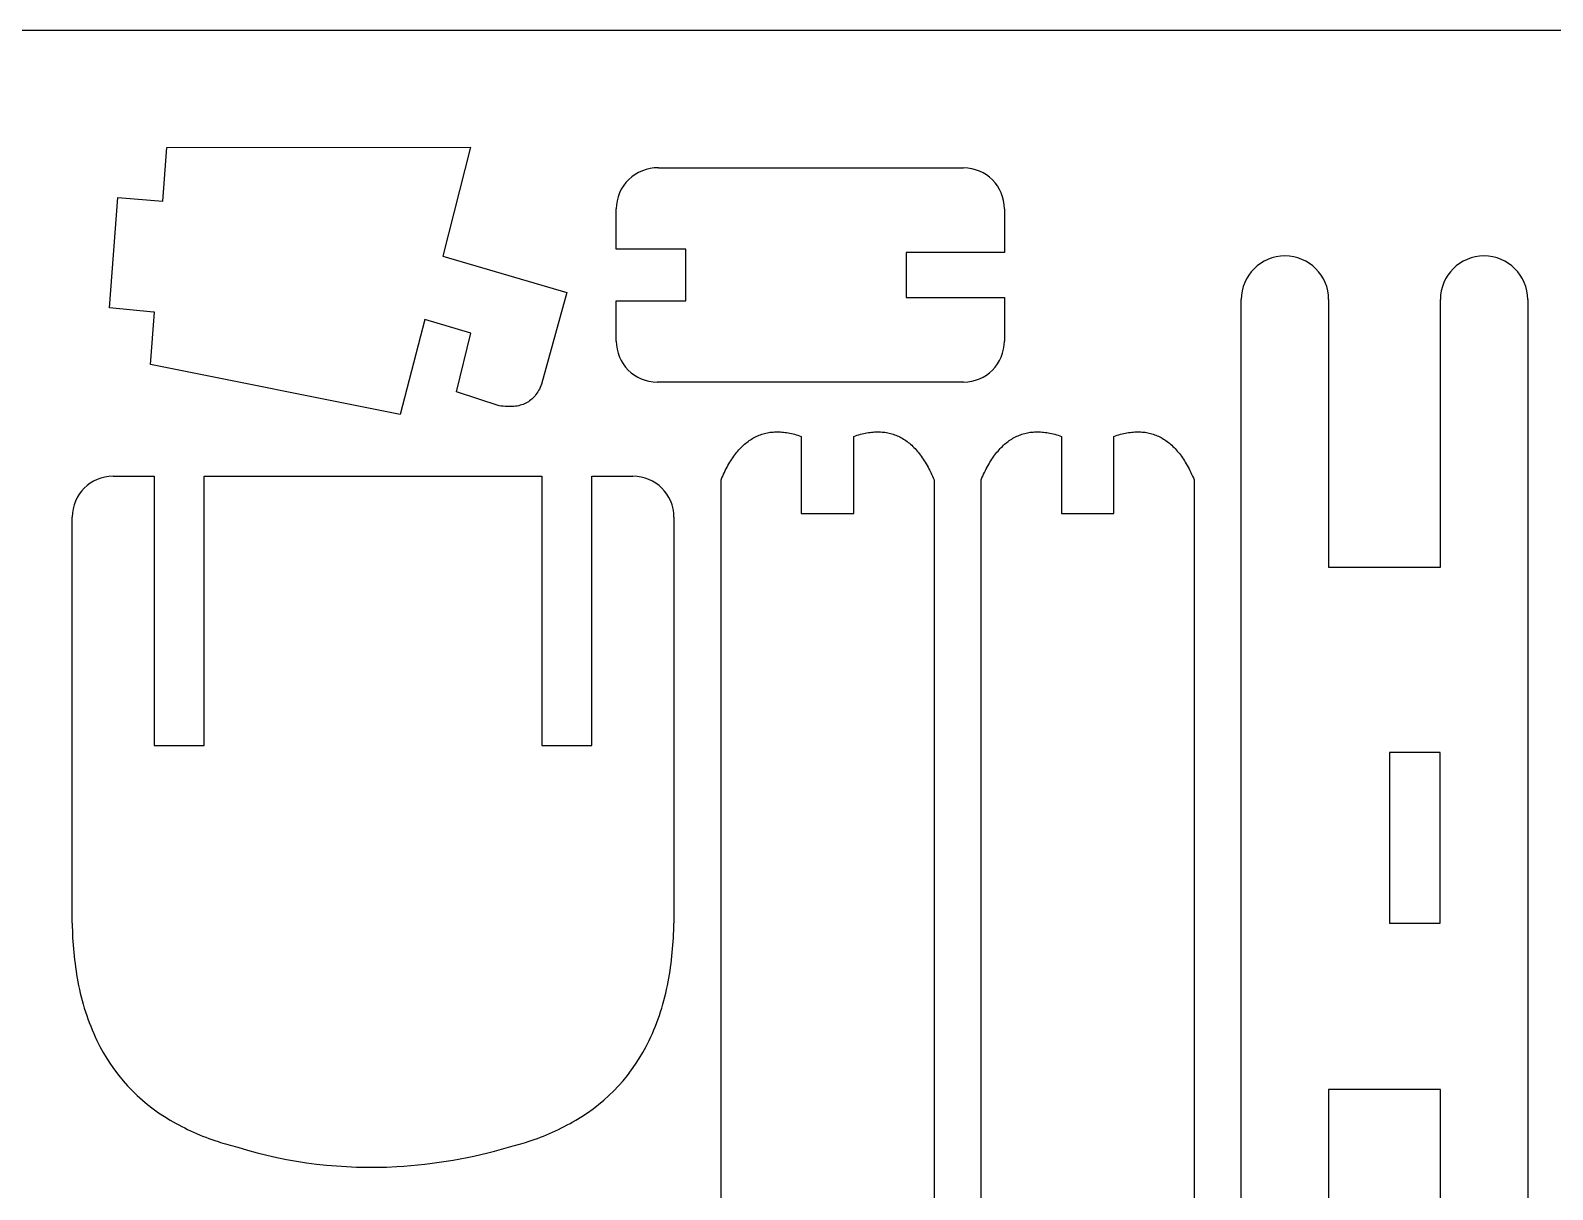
# Model space of a CAD drawing. Extents: x 0 to 450, y 0 to 350.
# Drawn here: x 271.8 to 369, y 276.1 to 350 of the extents above; entities that cross this region are included whole.
import ezdxf

# ---------------------------------------------------------------- set-up
doc = ezdxf.new("R2010")
doc.units = 0
doc.header["$MEASUREMENT"] = 0
doc.layers.add('01', color=5, linetype='Continuous')
doc.layers.add('DEFAULT', color=7, linetype='Continuous')

msp = doc.modelspace()

# ---------------------------------------------------------------- linework, layer by layer
at = {"layer": '01'}
msp.add_lwpolyline([(0, 0), (450, 0), (450, 350), (0, 350)], close=True, dxfattribs=at)
at = {"layer": 'DEFAULT'}
for p, q in [((280.2754, 339.1164), (280.5398, 342.5385)), ((280.5398, 342.5385), (299.9228, 342.5667)), ((299.9228, 342.5667), (298.1466, 335.614)), ((311.9027, 341.236), (331.3711, 341.236)), ((276.8735, 332.3112), (277.4065, 339.3451)), ((277.4065, 339.3451), (280.2754, 339.1164)), ((309.2177, 336.0537), (309.2177, 338.6206)), ((333.9858, 338.6213), (333.9858, 335.8476)), ((313.6645, 336.0537), (309.2177, 336.0537)), ((313.6645, 332.7616), (313.6645, 336.0537)), ((298.1466, 335.614), (306.0696, 333.2979)), ((333.9858, 335.8476), (327.7161, 335.8476)), ((327.7161, 335.8476), (327.7161, 332.9677)), ((306.0696, 333.2979), (304.4449, 327.435)), ((276.8918, 332.3094), (276.8735, 332.3112)), ((279.6981, 332.0344), (276.8918, 332.3094)), ((309.2177, 330.1941), (309.2177, 332.7616)), ((309.2177, 332.7616), (313.6645, 332.7616)), ((327.7161, 332.9677), (333.9858, 332.9677)), ((333.9858, 332.9677), (333.9858, 330.1941)), ((349.0944, 269.3325), (349.0944, 332.8336)), ((354.67, 332.8336), (354.67, 315.7714)), ((361.7996, 315.7714), (361.7996, 332.8336)), ((367.3751, 332.8336), (367.3751, 269.3325)), ((279.4916, 328.7056), (279.748, 332.0295)), ((279.7297, 332.0313), (279.6981, 332.0344)), ((279.748, 332.0295), (279.7297, 332.0313)), ((297.0015, 331.5616), (295.4217, 325.5005)), ((299.946, 330.701), (297.0015, 331.5616)), ((299.0218, 326.9603), (299.946, 330.701)), ((279.4909, 328.696), (279.4916, 328.7057)), ((295.4217, 325.5005), (279.4909, 328.696)), ((304.403, 327.3293), (304.3584, 327.2278)), ((304.4449, 327.435), (304.403, 327.3293)), ((331.3711, 327.5793), (311.8325, 327.5793)), ((301.7468, 326.0721), (299.0218, 326.9603)), ((303.6093, 326.3262), (303.5291, 326.2775)), ((303.6868, 326.379), (303.6093, 326.3262)), ((303.7615, 326.4358), (303.6868, 326.379)), ((303.8335, 326.4967), (303.7615, 326.4358)), ((303.9028, 326.5617), (303.8335, 326.4967)), ((303.9693, 326.6307), (303.9028, 326.5617)), ((304.0331, 326.7038), (303.9693, 326.6307)), ((304.0942, 326.781), (304.0331, 326.7038)), ((304.1525, 326.8622), (304.0942, 326.781)), ((304.2081, 326.9475), (304.1525, 326.8622)), ((304.2609, 327.0369), (304.2081, 326.9475)), ((304.311, 327.1303), (304.2609, 327.0369)), ((304.3584, 327.2278), (304.311, 327.1303)), ((301.8736, 326.0515), (301.7468, 326.0721)), ((301.9976, 326.0352), (301.8736, 326.0515)), ((302.1188, 326.0229), (301.9976, 326.0352)), ((302.2373, 326.0146), (302.1188, 326.0229)), ((302.3531, 326.0104), (302.2373, 326.0146)), ((302.4662, 326.0103), (302.3531, 326.0104)), ((302.5765, 326.0143), (302.4662, 326.0103)), ((302.6841, 326.0223), (302.5765, 326.0143)), ((302.7889, 326.0344), (302.6841, 326.0223)), ((302.891, 326.0505), (302.7889, 326.0344)), ((302.9904, 326.0708), (302.891, 326.0505)), ((303.087, 326.0951), (302.9904, 326.0708)), ((303.1809, 326.1234), (303.087, 326.0951)), ((303.2721, 326.1559), (303.1809, 326.1234)), ((303.3605, 326.1923), (303.2721, 326.1559)), ((303.4462, 326.2329), (303.3605, 326.1923)), ((303.5291, 326.2775), (303.4462, 326.2329)), ((319.0372, 324.3736), (319.1282, 324.3849)), ((319.1282, 324.3849), (319.2201, 324.3936)), ((319.2201, 324.3936), (319.3129, 324.3997)), ((319.3129, 324.3997), (319.4065, 324.4032)), ((319.4065, 324.4032), (319.5011, 324.4042)), ((319.5011, 324.4042), (319.5965, 324.4026)), ((319.5965, 324.4026), (319.6928, 324.3985)), ((319.6928, 324.3985), (319.7899, 324.3917)), ((319.7899, 324.3917), (319.8879, 324.3824)), ((319.8879, 324.3824), (319.9869, 324.3706)), ((325.4099, 324.3706), (325.5088, 324.3824)), ((325.5088, 324.3824), (325.6069, 324.3917)), ((325.6069, 324.3917), (325.704, 324.3985)), ((325.704, 324.3985), (325.8004, 324.4026)), ((325.8004, 324.4026), (325.8958, 324.4042)), ((325.8958, 324.4042), (325.9903, 324.4032)), ((325.9903, 324.4032), (326.084, 324.3997)), ((326.084, 324.3997), (326.1767, 324.3936)), ((326.1767, 324.3936), (326.2686, 324.3849)), ((326.2686, 324.3849), (326.3596, 324.3736)), ((335.6321, 324.3736), (335.7231, 324.3849)), ((335.7231, 324.3849), (335.815, 324.3936)), ((335.815, 324.3936), (335.9078, 324.3997)), ((335.9078, 324.3997), (336.0014, 324.4032)), ((336.0014, 324.4032), (336.096, 324.4042)), ((336.096, 324.4042), (336.1914, 324.4026)), ((336.1914, 324.4026), (336.2876, 324.3985)), ((336.2876, 324.3985), (336.3848, 324.3917)), ((336.3848, 324.3917), (336.4828, 324.3824)), ((336.4828, 324.3824), (336.5817, 324.3706)), ((342.0048, 324.3706), (342.1037, 324.3824)), ((342.1037, 324.3824), (342.2017, 324.3917)), ((342.2017, 324.3917), (342.2989, 324.3985)), ((342.2989, 324.3985), (342.3952, 324.4026)), ((342.3952, 324.4026), (342.4906, 324.4042)), ((342.4906, 324.4042), (342.5851, 324.4032)), ((342.5851, 324.4032), (342.6788, 324.3997)), ((342.6788, 324.3997), (342.7715, 324.3936)), ((342.7715, 324.3936), (342.8634, 324.3849)), ((342.8634, 324.3849), (342.9544, 324.3736)), ((317.1862, 323.406), (317.257, 323.4764)), ((317.257, 323.4764), (317.3287, 323.5441)), ((317.3287, 323.5441), (317.4013, 323.6093)), ((317.4013, 323.6093), (317.4747, 323.6719)), ((317.4747, 323.6719), (317.5491, 323.732)), ((317.5491, 323.732), (317.6243, 323.7894)), ((317.6243, 323.7894), (317.7004, 323.8444)), ((317.7004, 323.8444), (317.7774, 323.8967)), ((317.7774, 323.8967), (317.8552, 323.9465)), ((317.8552, 323.9465), (317.9339, 323.9937)), ((317.9339, 323.9937), (318.0135, 324.0383)), ((318.0135, 324.0383), (318.094, 324.0804)), ((318.094, 324.0804), (318.1754, 324.1199)), ((318.1754, 324.1199), (318.2576, 324.1568)), ((318.2576, 324.1568), (318.3407, 324.1912)), ((318.3407, 324.1912), (318.4247, 324.223)), ((318.4247, 324.223), (318.5096, 324.2522)), ((318.5096, 324.2522), (318.5953, 324.2789)), ((318.5953, 324.2789), (318.6819, 324.303)), ((318.6819, 324.303), (318.7694, 324.3245)), ((318.7694, 324.3245), (318.8578, 324.3434)), ((318.8578, 324.3434), (318.9471, 324.3598)), ((318.9471, 324.3598), (319.0372, 324.3736)), ((319.9869, 324.3706), (320.0866, 324.3561)), ((320.0866, 324.3561), (320.1873, 324.3391)), ((320.1873, 324.3391), (320.2889, 324.3195)), ((320.2889, 324.3195), (320.3913, 324.2974)), ((320.3913, 324.2974), (320.4946, 324.2727)), ((320.4946, 324.2727), (320.5988, 324.2454)), ((320.5988, 324.2454), (320.7038, 324.2156)), ((320.7038, 324.2156), (320.8098, 324.1832)), ((320.8098, 324.1832), (320.9166, 324.1482)), ((320.9166, 324.1482), (321.0243, 324.1106)), ((321.0243, 324.1106), (321.0243, 319.2014)), ((324.3725, 324.1106), (324.4802, 324.1482)), ((324.3725, 319.2014), (324.3725, 324.1106)), ((324.4802, 324.1482), (324.587, 324.1832)), ((324.587, 324.1832), (324.6929, 324.2156)), ((324.6929, 324.2156), (324.798, 324.2454)), ((324.798, 324.2454), (324.9022, 324.2727)), ((324.9022, 324.2727), (325.0055, 324.2974)), ((325.0055, 324.2974), (325.1079, 324.3195)), ((325.1079, 324.3195), (325.2094, 324.3391)), ((325.2094, 324.3391), (325.3101, 324.3561)), ((325.3101, 324.3561), (325.4099, 324.3706)), ((326.3596, 324.3736), (326.4498, 324.3598)), ((326.4498, 324.3598), (326.539, 324.3434)), ((326.539, 324.3434), (326.6274, 324.3245)), ((326.6274, 324.3245), (326.7149, 324.303)), ((326.7149, 324.303), (326.8015, 324.2789)), ((326.8015, 324.2789), (326.8873, 324.2522)), ((326.8873, 324.2522), (326.9722, 324.223)), ((326.9722, 324.223), (327.0562, 324.1912)), ((327.0562, 324.1912), (327.1393, 324.1568)), ((327.1393, 324.1568), (327.2215, 324.1199)), ((327.2215, 324.1199), (327.3029, 324.0804)), ((327.3029, 324.0804), (327.3833, 324.0383)), ((327.3833, 324.0383), (327.4629, 323.9937)), ((327.4629, 323.9937), (327.5417, 323.9465)), ((327.5417, 323.9465), (327.6195, 323.8967)), ((327.6195, 323.8967), (327.6965, 323.8444)), ((327.6965, 323.8444), (327.7726, 323.7894)), ((327.7726, 323.7894), (327.8478, 323.732)), ((327.8478, 323.732), (327.9221, 323.6719)), ((327.9221, 323.6719), (327.9956, 323.6093)), ((327.9956, 323.6093), (328.0682, 323.5441)), ((328.0682, 323.5441), (328.1399, 323.4764)), ((328.1399, 323.4764), (328.2107, 323.406)), ((333.7811, 323.406), (333.8519, 323.4764)), ((333.8519, 323.4764), (333.9236, 323.5441)), ((333.9236, 323.5441), (333.9962, 323.6093)), ((333.9962, 323.6093), (334.0696, 323.6719)), ((334.0696, 323.6719), (334.144, 323.732)), ((334.144, 323.732), (334.2192, 323.7894)), ((334.2192, 323.7894), (334.2953, 323.8444)), ((334.2953, 323.8444), (334.3722, 323.8967)), ((334.3722, 323.8967), (334.4501, 323.9465)), ((334.4501, 323.9465), (334.5288, 323.9937)), ((334.5288, 323.9937), (334.6084, 324.0383)), ((334.6084, 324.0383), (334.6889, 324.0804)), ((334.6889, 324.0804), (334.7703, 324.1199)), ((334.7703, 324.1199), (334.8525, 324.1568)), ((334.8525, 324.1568), (334.9356, 324.1912)), ((334.9356, 324.1912), (335.0197, 324.223)), ((335.0197, 324.223), (335.1046, 324.2522)), ((335.1046, 324.2522), (335.1902, 324.2789)), ((335.1902, 324.2789), (335.2769, 324.303)), ((335.2769, 324.303), (335.3643, 324.3245)), ((335.3643, 324.3245), (335.4528, 324.3434)), ((335.4528, 324.3434), (335.5421, 324.3598)), ((335.5421, 324.3598), (335.6321, 324.3736)), ((336.5817, 324.3706), (336.6815, 324.3561)), ((336.6815, 324.3561), (336.7822, 324.3391)), ((336.7822, 324.3391), (336.8838, 324.3195)), ((336.8838, 324.3195), (336.9862, 324.2974)), ((336.9862, 324.2974), (337.0895, 324.2727)), ((337.0895, 324.2727), (337.1937, 324.2454)), ((337.1937, 324.2454), (337.2987, 324.2156)), ((337.2987, 324.2156), (337.4047, 324.1832)), ((337.4047, 324.1832), (337.5115, 324.1482)), ((337.5115, 324.1482), (337.6192, 324.1106)), ((337.6192, 324.1106), (337.6192, 319.2014)), ((340.9674, 324.1106), (341.0751, 324.1482)), ((340.9674, 319.2014), (340.9674, 324.1106)), ((341.0751, 324.1482), (341.1819, 324.1832)), ((341.1819, 324.1832), (341.2878, 324.2156)), ((341.2878, 324.2156), (341.3929, 324.2454)), ((341.3929, 324.2454), (341.4971, 324.2727)), ((341.4971, 324.2727), (341.6004, 324.2974)), ((341.6004, 324.2974), (341.7028, 324.3195)), ((341.7028, 324.3195), (341.8043, 324.3391)), ((341.8043, 324.3391), (341.905, 324.3561)), ((341.905, 324.3561), (342.0048, 324.3706)), ((342.9544, 324.3736), (343.0446, 324.3598)), ((343.0446, 324.3598), (343.1338, 324.3434)), ((343.1338, 324.3434), (343.2222, 324.3245)), ((343.2222, 324.3245), (343.3097, 324.303)), ((343.3097, 324.303), (343.3963, 324.2789)), ((343.3963, 324.2789), (343.4821, 324.2522)), ((343.4821, 324.2522), (343.567, 324.223)), ((343.567, 324.223), (343.6509, 324.1912)), ((343.6509, 324.1912), (343.7341, 324.1568)), ((343.7341, 324.1568), (343.8163, 324.1199)), ((343.8163, 324.1199), (343.8977, 324.0804)), ((343.8977, 324.0804), (343.9781, 324.0383)), ((343.9781, 324.0383), (344.0577, 323.9937)), ((344.0577, 323.9937), (344.1365, 323.9465)), ((344.1365, 323.9465), (344.2143, 323.8967)), ((344.2143, 323.8967), (344.2913, 323.8444)), ((344.2913, 323.8444), (344.3674, 323.7894)), ((344.3674, 323.7894), (344.4426, 323.732)), ((344.4426, 323.732), (344.5169, 323.6719)), ((344.5169, 323.6719), (344.5904, 323.6093)), ((344.5904, 323.6093), (344.6629, 323.5441)), ((344.6629, 323.5441), (344.7346, 323.4764)), ((344.7346, 323.4764), (344.8055, 323.406)), ((316.4048, 322.3618), (316.4651, 322.463)), ((316.4651, 322.463), (316.5262, 322.5616)), ((316.5262, 322.5616), (316.5883, 322.6576)), ((316.5883, 322.6576), (316.6512, 322.751)), ((316.6512, 322.751), (316.7151, 322.8419)), ((316.7151, 322.8419), (316.7798, 322.9302)), ((316.7798, 322.9302), (316.8452, 323.0159)), ((316.8452, 323.0159), (316.9117, 323.0991)), ((316.9117, 323.0991), (316.979, 323.1797)), ((316.979, 323.1797), (317.0472, 323.2577)), ((317.0472, 323.2577), (317.1162, 323.3332)), ((317.1162, 323.3332), (317.1862, 323.406)), ((328.2107, 323.406), (328.2805, 323.3332)), ((328.2805, 323.3332), (328.3496, 323.2577)), ((328.3496, 323.2577), (328.4178, 323.1797)), ((328.4178, 323.1797), (328.4851, 323.0991)), ((328.4851, 323.0991), (328.5515, 323.0159)), ((328.5515, 323.0159), (328.6172, 322.9302)), ((328.6172, 322.9302), (328.6819, 322.8419)), ((328.6819, 322.8419), (328.7457, 322.751)), ((328.7457, 322.751), (328.8086, 322.6576)), ((328.8086, 322.6576), (328.8706, 322.5616)), ((328.8706, 322.5616), (328.9318, 322.463)), ((328.9318, 322.463), (328.9921, 322.3618)), ((332.9997, 322.3618), (333.06, 322.463)), ((333.06, 322.463), (333.1211, 322.5616)), ((333.1211, 322.5616), (333.1832, 322.6576)), ((333.1832, 322.6576), (333.2461, 322.751)), ((333.2461, 322.751), (333.3099, 322.8419)), ((333.3099, 322.8419), (333.3746, 322.9302)), ((333.3746, 322.9302), (333.4401, 323.0159)), ((333.4401, 323.0159), (333.5066, 323.0991)), ((333.5066, 323.0991), (333.5739, 323.1797)), ((333.5739, 323.1797), (333.6421, 323.2577)), ((333.6421, 323.2577), (333.7111, 323.3332)), ((333.7111, 323.3332), (333.7811, 323.406)), ((344.8055, 323.406), (344.8754, 323.3332)), ((344.8754, 323.3332), (344.9445, 323.2577)), ((344.9445, 323.2577), (345.0127, 323.1797)), ((345.0127, 323.1797), (345.08, 323.0991)), ((345.08, 323.0991), (345.1464, 323.0159)), ((345.1464, 323.0159), (345.212, 322.9302)), ((345.212, 322.9302), (345.2767, 322.8419)), ((345.2767, 322.8419), (345.3405, 322.751)), ((345.3405, 322.751), (345.4034, 322.6576)), ((345.4034, 322.6576), (345.4654, 322.5616)), ((345.4654, 322.5616), (345.5266, 322.463)), ((345.5266, 322.463), (345.5869, 322.3618)), ((277.1152, 321.5764), (279.7299, 321.5764)), ((279.7299, 321.5764), (279.7299, 304.3944)), ((282.9315, 321.5764), (304.4658, 321.5764)), ((282.9315, 304.3944), (282.9315, 321.5764)), ((304.4658, 321.5764), (304.4658, 304.3944)), ((307.6674, 304.3944), (307.6674, 321.5764)), ((307.6674, 321.5764), (310.282, 321.5764)), ((315.9542, 321.4602), (316.0075, 321.5819)), ((316.0075, 321.5819), (316.0616, 321.701)), ((316.0616, 321.701), (316.1166, 321.8176)), ((316.1166, 321.8176), (316.1725, 321.9316)), ((316.1725, 321.9316), (316.2293, 322.043)), ((316.2293, 322.043), (316.2869, 322.1518)), ((316.2869, 322.1518), (316.3455, 322.2581)), ((316.3455, 322.2581), (316.4048, 322.3618)), ((328.9921, 322.3618), (329.0515, 322.2581)), ((329.0515, 322.2581), (329.11, 322.1518)), ((329.11, 322.1518), (329.1677, 322.043)), ((329.1677, 322.043), (329.2245, 321.9316)), ((329.2245, 321.9316), (329.2804, 321.8176)), ((329.2804, 321.8176), (329.3354, 321.701)), ((329.3354, 321.701), (329.3895, 321.5819)), ((329.3895, 321.5819), (329.4428, 321.4602)), ((332.5491, 321.4602), (332.6023, 321.5819)), ((332.6023, 321.5819), (332.6565, 321.701)), ((332.6565, 321.701), (332.7115, 321.8176)), ((332.7115, 321.8176), (332.7674, 321.9316)), ((332.7674, 321.9316), (332.8242, 322.043)), ((332.8242, 322.043), (332.8817, 322.1518)), ((332.8817, 322.1518), (332.9403, 322.2581)), ((332.9403, 322.2581), (332.9997, 322.3618)), ((345.5869, 322.3618), (345.6463, 322.2581)), ((345.6463, 322.2581), (345.7048, 322.1518)), ((345.7048, 322.1518), (345.7625, 322.043)), ((345.7625, 322.043), (345.8192, 321.9316)), ((345.8192, 321.9316), (345.8751, 321.8176)), ((345.8751, 321.8176), (345.9302, 321.701)), ((345.9302, 321.701), (345.9843, 321.5819)), ((345.9843, 321.5819), (346.0376, 321.4602)), ((315.9018, 321.336), (315.9542, 321.4602)), ((315.9018, 223.5798), (315.9018, 321.336)), ((329.4428, 321.4602), (329.4952, 321.336)), ((329.4952, 321.336), (329.4952, 223.5798)), ((332.4967, 321.336), (332.5491, 321.4602)), ((332.4967, 223.5798), (332.4967, 321.336)), ((346.0376, 321.4602), (346.09, 321.336)), ((346.09, 321.336), (346.09, 223.5798)), ((274.5005, 293.0821), (274.5005, 318.9618)), ((312.8969, 318.9618), (312.8969, 293.0821)), ((321.0243, 319.2014), (324.3725, 319.2014)), ((337.6192, 319.2014), (340.9674, 319.2014)), ((354.67, 315.7714), (361.7996, 315.7714)), ((279.7299, 304.3944), (282.9315, 304.3944)), ((304.4658, 304.3944), (307.6674, 304.3944)), ((361.7905, 303.9613), (358.5637, 303.9613)), ((358.5637, 303.9613), (358.5637, 293.0794)), ((361.7905, 293.0794), (361.7905, 303.9613)), ((358.5637, 293.0794), (361.7905, 293.0794)), ((361.7996, 282.4614), (354.67, 282.4614)), ((354.67, 282.4614), (354.67, 269.3325)), ((361.7996, 269.342), (361.7996, 282.4614))]:
    msp.add_line(p, q, dxfattribs=at)
for centre, radius, start, end in [((311.834, 338.6206), 2.6163, 88.49543, 180), ((331.3711, 338.6213), 2.6147, 0, 90), ((351.8822, 332.8336), 2.7878, 0, 180), ((364.5874, 332.8336), 2.7878, 0, 180), ((311.8325, 330.1941), 2.6148, 180, 270), ((331.3711, 330.1941), 2.6147, 270, 0), ((277.1152, 318.9618), 2.6147, 90, 180), ((310.282, 318.9618), 2.6147, 0, 90), ((296.4243, 293.3378), 21.9253, 180.668235, 190.518658), ((290.9731, 293.3378), 21.9253, 349.481298, 359.331765), ((289.7329, 292.0785), 15.1165, 190.455751, 205.389938), ((297.6643, 292.0785), 15.1165, 334.610062, 349.544249), ((286.6941, 290.6728), 11.7685, 205.550775, 239.735071), ((300.7031, 290.6728), 11.7685, 300.264929, 334.449225), ((288.4344, 293.5633), 15.1422, 239.559917, 252.213954), ((298.9628, 293.5633), 15.1422, 287.786046, 300.440083), ((289.5982, 296.8245), 18.6033, 251.869051, 255.899244), ((293.5858, 306.47), 28.9696, 252.896472, 273.206715), ((293.3265, 309.5412), 32.0505, 273.362427, 286.317516), ((297.799, 296.8245), 18.6034, 284.101121, 288.131038)]:
    msp.add_arc(centre, radius, start, end, dxfattribs=at)

doc.saveas('drawing.dxf')
